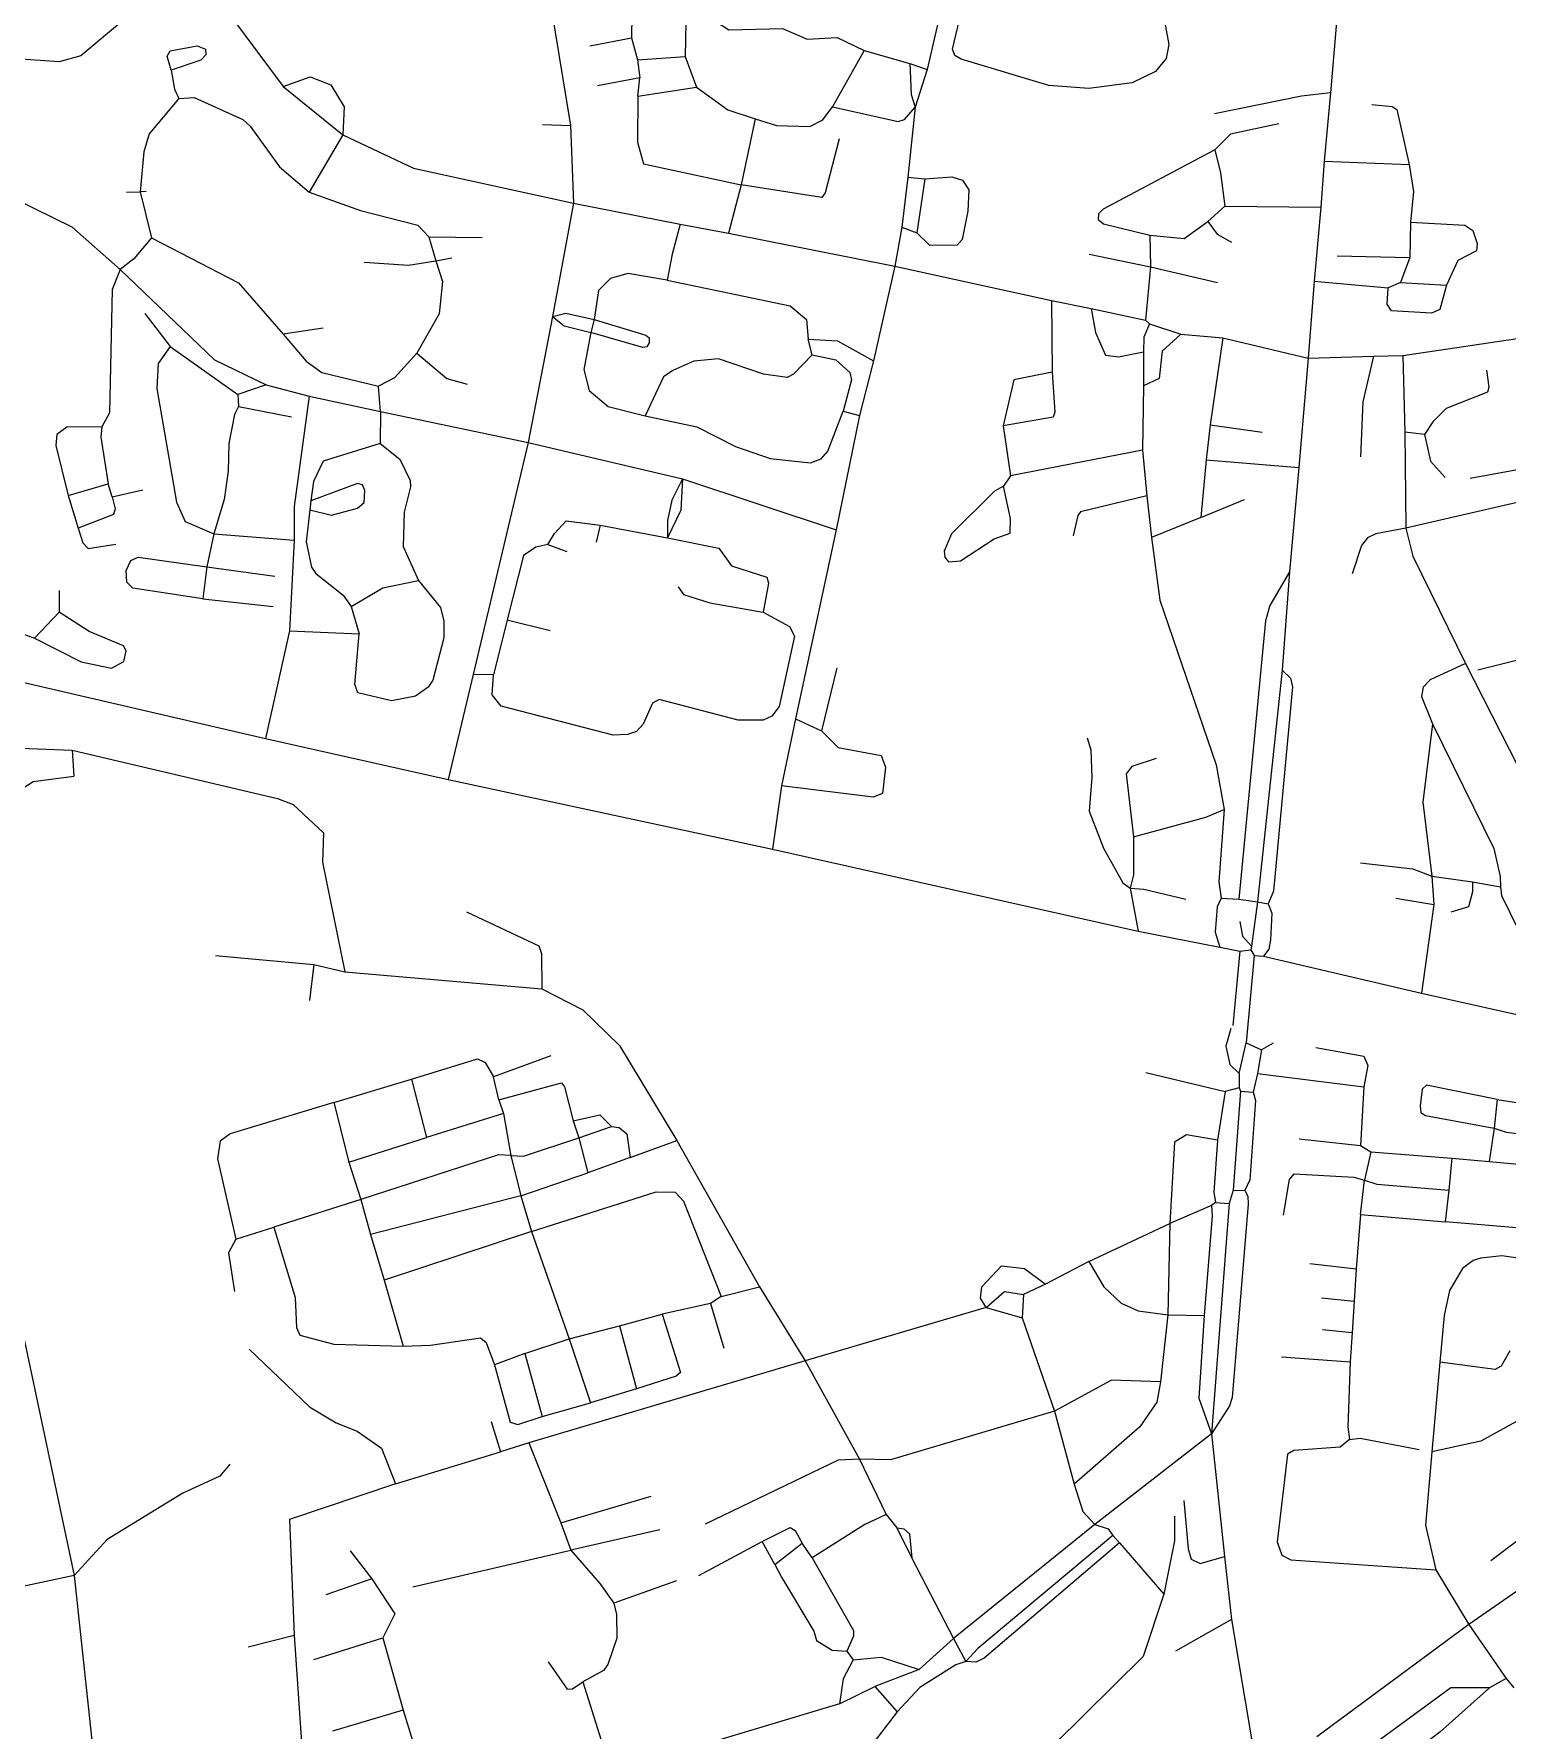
# Model space of a CAD drawing. Header units: inches. Extents: x 13512745 to 13520225, y 3664320 to 3668820.
# Drawn here: x 13514835 to 13516420, y 3665926 to 3667751 of the extents above; entities that cross this region are included whole.
import ezdxf

# ---------------------------------------------------------------- set-up
doc = ezdxf.new("R2010")
doc.units = ezdxf.units.IN
doc.header["$MEASUREMENT"] = 0

msp = doc.modelspace()

# ---------------------------------------------------------------- linework, layer by layer
for points in [[(13515006, 3667825.2), (13515103.7, 3667693.8)], [(13514978.6, 3667804.6), (13514886.1, 3667726.8), (13514862.5, 3667720.6), (13514811.4, 3667724.1)], [(13516023.9, 3667807.9), (13516040.6, 3667799.1), (13516046.8, 3667791.5), (13516056.5, 3667739.1), (13516053.4, 3667724.2), (13516042.2, 3667710.2), (13516017, 3667697.9), (13515970.5, 3667691.7), (13515927.3, 3667695), (13515833.1, 3667723.4), (13515826.1, 3667727.4), (13515823.8, 3667734.2), (13515831.2, 3667765.7)], [(13516239.4, 3667793.3), (13516230.2, 3667687.2)], [(13515391.8, 3667778.6), (13515412.8, 3667652.1)], [(13515478.9, 3667770.9), (13515478.2, 3667746.4)], [(13515543.4, 3667780.6), (13515536.9, 3667762.9), (13515536.2, 3667726.2)], [(13515543.4, 3667780.6), (13515583.1, 3667754.9), (13515640.7, 3667756.5), (13515667.2, 3667744.9), (13515699.6, 3667746.7), (13515728.6, 3667732.6)], [(13515809.3, 3667768.3), (13515796.6, 3667712.2)], [(13515433.7, 3667737.6), (13515478.2, 3667746.4)], [(13515478.2, 3667746.4), (13515484.9, 3667722.7)], [(13514983.1, 3667711.5), (13514978.9, 3667726.5), (13514981.9, 3667732.4), (13515011.1, 3667737.7), (13515019.9, 3667734.1), (13515020.3, 3667728), (13515015.2, 3667722.2), (13514983.1, 3667711.5)], [(13515728.6, 3667732.6), (13515694.6, 3667671.9)], [(13515728.6, 3667732.6), (13515777.8, 3667718.6)], [(13514983.1, 3667711.5), (13514986.6, 3667691.1), (13514991.3, 3667681.1)], [(13515484.9, 3667722.7), (13515536.2, 3667726.2)], [(13515484.9, 3667722.7), (13515487.2, 3667703.3)], [(13515536.2, 3667726.2), (13515548.3, 3667693.4)], [(13515777.8, 3667718.6), (13515796.6, 3667712.2)], [(13515777.8, 3667718.6), (13515779.4, 3667685.4), (13515783.6, 3667671.6)], [(13515796.6, 3667712.2), (13515783.6, 3667671.6)], [(13515103.7, 3667693.8), (13515132.6, 3667704.5), (13515154.8, 3667695.6), (13515169.3, 3667672), (13515167.9, 3667642)], [(13515103.7, 3667693.8), (13515167.9, 3667642)], [(13515487.2, 3667703.3), (13515441.7, 3667694.6)], [(13515485.1, 3667683.5), (13515487.2, 3667703.3)], [(13515485.1, 3667683.5), (13515548.3, 3667693.4)], [(13515548.3, 3667693.4), (13515582.1, 3667669), (13515611.3, 3667659.2)], [(13514991.3, 3667681.1), (13514959.6, 3667643.1), (13514953.9, 3667623.5), (13514949.7, 3667580.6)], [(13514991.3, 3667681.1), (13515007.7, 3667682.2), (13515060.3, 3667658.4), (13515068.2, 3667651.2), (13515099.5, 3667607.4), (13515131.6, 3667580.4)], [(13515485.1, 3667683.5), (13515484.8, 3667634.1), (13515491.1, 3667610.7), (13515596.4, 3667588.1)], [(13516230.2, 3667687.2), (13516199.2, 3667683.5), (13516105.7, 3667664.6)], [(13516230.2, 3667687.2), (13516223.7, 3667613.7)], [(13516274.7, 3667674.6), (13516296.7, 3667672.4), (13516301.8, 3667669.3), (13516315.1, 3667609.9)], [(13515611.3, 3667659.2), (13515596.4, 3667588.1)], [(13515611.3, 3667659.2), (13515634.3, 3667651.9), (13515670.1, 3667650.9), (13515684.3, 3667658), (13515694.6, 3667671.9)], [(13515694.6, 3667671.9), (13515765.2, 3667656.2), (13515772, 3667658.4), (13515783.6, 3667671.6)], [(13515783.6, 3667671.6), (13515775.5, 3667596.3)], [(13515167.9, 3667642), (13515131.6, 3667580.4)], [(13515167.9, 3667642), (13515243.8, 3667606), (13515415.8, 3667568.3)], [(13515382.7, 3667653.1), (13515412.8, 3667652.1)], [(13515412.8, 3667652.1), (13515415.8, 3667568.3)], [(13515701.7, 3667637.6), (13515686.6, 3667579.5), (13515683.2, 3667574.4), (13515596.4, 3667588.1)], [(13516174.7, 3667653.6), (13516122.8, 3667642.5), (13516105.8, 3667625.8)], [(13516105.8, 3667625.8), (13515985.7, 3667562), (13515980.6, 3667557.1), (13515980.4, 3667550.8), (13515986.1, 3667546.1), (13516035.9, 3667533.9)], [(13516105.8, 3667625.8), (13516112.1, 3667601.1), (13516116.8, 3667565.3)], [(13516223.7, 3667613.7), (13516220.1, 3667564.1)], [(13516223.7, 3667613.7), (13516315.1, 3667609.9)], [(13516315.1, 3667609.9), (13516319.7, 3667580.9), (13516316.4, 3667547.9)], [(13514794.8, 3667582.7), (13514876.4, 3667543.1), (13514928.1, 3667497.2)], [(13514956.2, 3667581.1), (13514949.7, 3667580.6)], [(13515596.4, 3667588.1), (13515582.6, 3667536)], [(13515775.5, 3667596.3), (13515769.2, 3667542.6)], [(13515775.5, 3667596.3), (13515794.1, 3667594.5)], [(13515794.1, 3667594.5), (13515823.1, 3667596.7), (13515834.5, 3667593.2), (13515841.4, 3667582.9), (13515840.3, 3667559.8), (13515834.2, 3667529.2), (13515828.6, 3667523.2), (13515799.3, 3667522.8), (13515785.2, 3667536.6)], [(13515794.1, 3667594.5), (13515785.2, 3667536.6)], [(13514935.2, 3667580.1), (13514949.7, 3667580.6)], [(13514949.7, 3667580.6), (13514961.8, 3667531.1)], [(13515131.6, 3667580.4), (13515186.7, 3667560.7), (13515248.5, 3667544.8), (13515260.4, 3667532.3)], [(13515415.8, 3667568.3), (13515393.4, 3667446.6)], [(13515415.8, 3667568.3), (13515530.7, 3667546)], [(13516116.8, 3667565.3), (13516098.3, 3667548.8)], [(13516116.8, 3667565.3), (13516220.1, 3667564.1)], [(13516220.1, 3667564.1), (13516212.8, 3667484.4)], [(13515530.7, 3667546), (13515522, 3667513.5), (13515516.9, 3667485.5)], [(13515530.7, 3667546), (13515582.6, 3667536)], [(13516035.9, 3667533.9), (13516073, 3667530.3), (13516098.3, 3667548.8)], [(13516098.3, 3667548.8), (13516108.4, 3667535), (13516123.7, 3667526.6)], [(13516316.4, 3667547.9), (13516315.7, 3667510)], [(13516316.4, 3667547.9), (13516374.8, 3667544.6), (13516383.6, 3667539.1), (13516388.1, 3667525.2), (13516387.5, 3667517.1), (13516367.2, 3667506.6), (13516355.1, 3667480.1)], [(13514961.8, 3667531.1), (13514942.9, 3667508.5), (13514928.1, 3667497.2)], [(13514961.8, 3667531.1), (13515055.6, 3667482.8), (13515103.5, 3667427.6)], [(13515260.4, 3667532.3), (13515317.7, 3667531.6)], [(13515260.4, 3667532.3), (13515267.9, 3667506.5)], [(13515582.6, 3667536), (13515761.7, 3667500.8)], [(13515769.2, 3667542.6), (13515761.7, 3667500.8)], [(13515769.2, 3667542.6), (13515785.2, 3667536.6)], [(13516035.9, 3667533.9), (13516036.6, 3667500)], [(13515267.9, 3667506.5), (13515285.2, 3667509.6)], [(13515970.7, 3667513.6), (13516036.6, 3667500)], [(13516237.7, 3667511.6), (13516315.7, 3667510)], [(13516315.7, 3667510), (13516305.5, 3667483.1)], [(13514928.1, 3667497.2), (13514919.8, 3667475.5), (13514916.7, 3667342.9), (13514908.5, 3667327.6)], [(13514928.1, 3667497.2), (13515029.7, 3667399.8), (13515085.5, 3667373)], [(13515190.7, 3667505.1), (13515238.3, 3667501.6), (13515267.9, 3667506.5)], [(13515267.9, 3667506.5), (13515275.2, 3667484.1), (13515271.4, 3667449.3), (13515247.3, 3667407.1)], [(13515516.9, 3667485.5), (13515474.6, 3667492.6), (13515455.8, 3667487.4), (13515442.9, 3667474.5), (13515438.2, 3667443.1)], [(13515761.7, 3667500.8), (13515738.6, 3667398.8)], [(13515761.7, 3667500.8), (13515930.1, 3667463.7)], [(13516036.6, 3667500), (13516031.2, 3667442.6)], [(13516036.6, 3667500), (13516108.7, 3667483.1)], [(13515516.9, 3667485.5), (13515649, 3667457.8), (13515666.5, 3667443.3), (13515668.4, 3667422.1)], [(13516212.8, 3667484.4), (13516206.3, 3667401.7)], [(13516212.8, 3667484.4), (13516292.5, 3667477.2)], [(13516355.1, 3667480.1), (13516348.1, 3667454.1), (13516339, 3667450.1), (13516295.9, 3667452.6), (13516291.3, 3667459.6), (13516292.5, 3667477.2)], [(13516305.5, 3667483.1), (13516292.5, 3667477.2)], [(13516305.5, 3667483.1), (13516355.1, 3667480.1)], [(13515930.1, 3667463.7), (13515972.9, 3667455)], [(13515930.1, 3667463.7), (13515931, 3667386.7)], [(13515972.9, 3667455), (13516031.2, 3667442.6)], [(13515972.9, 3667455), (13515977.7, 3667429.1), (13515988.2, 3667404.8), (13516002.3, 3667403.1), (13516029.3, 3667408.6)], [(13514954.7, 3667449.6), (13514982.1, 3667414.3)], [(13515393.4, 3667446.6), (13515367.1, 3667311)], [(13515393.4, 3667446.6), (13515407.7, 3667450), (13515438.2, 3667443.1)], [(13515393.4, 3667446.6), (13515405.8, 3667436.5), (13515434.7, 3667429.1)], [(13515438.2, 3667443.1), (13515434.7, 3667429.1)], [(13515438.2, 3667443.1), (13515493.7, 3667426.4), (13515497.3, 3667423.4), (13515497.5, 3667418.1), (13515494.8, 3667413.8), (13515490.6, 3667413.2), (13515434.7, 3667429.1)], [(13516035.7, 3667438.6), (13516029.4, 3667424.3), (13516029.3, 3667408.6)], [(13516031.2, 3667442.6), (13516035.7, 3667438.6)], [(13516035.7, 3667438.6), (13516069.2, 3667427.6)], [(13515146.7, 3667434.1), (13515103.5, 3667427.6)], [(13515103.5, 3667427.6), (13515128.4, 3667398.3), (13515145.1, 3667386.1), (13515206.1, 3667371.5)], [(13515434.7, 3667429.1), (13515427, 3667389.3), (13515432.8, 3667366.9), (13515453.2, 3667349.7), (13515493.2, 3667339.7)], [(13515672.6, 3667405.2), (13515668.4, 3667422.1)], [(13515668.4, 3667422.1), (13515700, 3667420.3), (13515738.6, 3667398.8)], [(13516069.2, 3667427.6), (13516049.3, 3667409.1), (13516046, 3667379.9), (13516029.2, 3667371.9)], [(13516069.2, 3667427.6), (13516114.5, 3667423.6)], [(13516114.5, 3667423.6), (13516100.9, 3667329.8)], [(13516114.5, 3667423.6), (13516206.3, 3667401.7)], [(13516308.3, 3667404.7), (13516458.2, 3667426.6)], [(13514982.1, 3667414.3), (13514969.3, 3667395.9), (13514967.7, 3667369.1), (13514988.8, 3667246.9), (13514998.3, 3667226.1), (13515029.2, 3667212.7)], [(13514982.1, 3667414.3), (13515054.7, 3667362.6)], [(13515247.3, 3667407.1), (13515223.5, 3667380.5), (13515206.1, 3667371.5)], [(13515247.3, 3667407.1), (13515279.7, 3667379.8), (13515301.7, 3667373.6)], [(13515672.6, 3667405.2), (13515652.6, 3667384.3), (13515645.9, 3667380.9), (13515620.2, 3667384.3), (13515571.9, 3667401.1), (13515545.4, 3667398.6), (13515522.8, 3667388.4), (13515512.7, 3667381.4), (13515493.2, 3667339.7)], [(13515672.6, 3667405.2), (13515698.1, 3667399.9), (13515713.4, 3667386.1), (13515715, 3667378.2), (13515706.2, 3667344.6)], [(13515738.6, 3667398.8), (13515723.7, 3667340.1)], [(13516029.3, 3667408.6), (13516029.2, 3667371.9)], [(13516206.3, 3667401.7), (13516196.2, 3667284)], [(13516206.3, 3667401.7), (13516276.5, 3667403.9)], [(13516276.5, 3667403.9), (13516265, 3667354.6), (13516262.7, 3667295.6)], [(13516276.5, 3667403.9), (13516308.3, 3667404.7)], [(13516308.3, 3667404.7), (13516310.4, 3667322.1)], [(13515931, 3667386.7), (13515933.7, 3667343.5), (13515932.1, 3667338.2), (13515878.3, 3667329)], [(13515931, 3667386.7), (13515889.6, 3667378.3), (13515878.3, 3667329)], [(13516398.2, 3667388.6), (13516400.7, 3667370.4), (13516399.1, 3667365.1), (13516354.7, 3667347.5), (13516340.4, 3667333.2), (13516331.4, 3667319.6)], [(13515085.5, 3667373), (13515054.7, 3667362.6)], [(13515054.7, 3667362.6), (13515055.7, 3667349.6)], [(13515085.5, 3667373), (13515131.5, 3667360.6)], [(13515208.4, 3667344.4), (13515206.1, 3667371.5)], [(13516029.2, 3667371.9), (13516028.2, 3667302.5)], [(13515055.7, 3667349.6), (13515051.3, 3667341), (13515045.3, 3667309.9), (13515044.5, 3667280.2), (13515040.1, 3667249.7), (13515029.2, 3667212.7)], [(13515055.7, 3667349.6), (13515112.7, 3667338.6)], [(13515131.5, 3667360.6), (13515115.6, 3667241.9), (13515115.4, 3667205.8)], [(13515131.5, 3667360.6), (13515208.4, 3667344.4)], [(13515208.4, 3667344.4), (13515208.1, 3667309.9)], [(13515208.4, 3667344.4), (13515367.1, 3667311)], [(13515493.2, 3667339.7), (13515548.6, 3667327.9), (13515590.2, 3667306.7), (13515627.7, 3667293.7), (13515671.1, 3667289.2), (13515682.5, 3667293.3), (13515689.7, 3667301.6), (13515706.2, 3667344.6)], [(13515706.2, 3667344.6), (13515723.7, 3667340.1)], [(13514908.5, 3667327.6), (13514870.8, 3667327.5), (13514860, 3667319.5), (13514859.1, 3667307.6), (13514872.2, 3667253.8)], [(13514908.5, 3667327.6), (13514907.3, 3667316.6), (13514915.3, 3667266.6)], [(13515723.7, 3667340.1), (13515698.5, 3667217.1)], [(13515878.3, 3667329), (13515886.2, 3667275.1)], [(13516100.9, 3667329.8), (13516096.5, 3667292.1)], [(13516100.9, 3667329.8), (13516156.7, 3667322.1)], [(13515208.1, 3667309.9), (13515146.5, 3667290.7), (13515136.2, 3667269.1), (13515133.4, 3667248.2)], [(13515208.1, 3667309.9), (13515229.2, 3667293.1), (13515240.1, 3667270.1), (13515240.7, 3667263.1), (13515233.9, 3667236), (13515232.7, 3667199.1), (13515249.2, 3667162.3)], [(13515367.1, 3667311), (13515308, 3667061.2)], [(13515367.1, 3667311), (13515533.3, 3667271.7)], [(13516310.4, 3667322.1), (13516311.5, 3667218.8)], [(13516331.4, 3667319.6), (13516310.4, 3667322.1)], [(13516331.4, 3667319.6), (13516338.1, 3667290.8), (13516353.7, 3667273.1)], [(13516028.2, 3667302.5), (13515886.2, 3667275.1)], [(13516028.2, 3667302.5), (13516032.6, 3667253.5)], [(13516096.5, 3667292.1), (13516090.9, 3667230.2)], [(13516096.5, 3667292.1), (13516196.2, 3667284)], [(13516380.7, 3667272.6), (13516512, 3667296.5), (13516515.9, 3667294.7), (13516517.7, 3667289.5), (13516516.4, 3667261.6)], [(13515533.3, 3667271.7), (13515521.8, 3667249), (13515517, 3667227), (13515517.2, 3667208.2)], [(13515533.3, 3667271.7), (13515531.5, 3667238.2), (13515517.2, 3667208.2)], [(13515533.3, 3667271.7), (13515698.5, 3667217.1)], [(13515886.2, 3667275.1), (13515878.7, 3667264.1)], [(13516196.2, 3667284), (13516186.2, 3667171.7)], [(13514872.2, 3667253.8), (13514915.3, 3667266.6)], [(13514872.2, 3667253.8), (13514883, 3667218.7)], [(13514919.5, 3667252.5), (13514922.9, 3667239.4), (13514921, 3667233.6), (13514883, 3667218.7)], [(13514919.5, 3667252.5), (13514915.3, 3667266.6)], [(13514919.5, 3667252.5), (13514952.7, 3667260.1)], [(13515132.4, 3667238.6), (13515155.7, 3667232.9), (13515183.6, 3667240.2), (13515190.9, 3667246.3), (13515191.6, 3667259.3), (13515188.8, 3667265.3), (13515183.7, 3667266.8), (13515133.4, 3667248.2)], [(13515878.7, 3667264.1), (13515869, 3667258.6), (13515822.5, 3667212.5), (13515814.8, 3667194), (13515815.4, 3667187.7), (13515819.4, 3667182.7), (13515832.2, 3667183.6), (13515868.5, 3667207.3), (13515885.9, 3667213.2), (13515886.1, 3667229), (13515878.7, 3667264.1)], [(13516032.6, 3667253.5), (13515961.5, 3667236.4), (13515958.5, 3667232.3), (13515953.7, 3667210.6)], [(13516032.6, 3667253.5), (13516037.8, 3667208.8)], [(13515132.4, 3667238.6), (13515128.3, 3667204.1), (13515134.2, 3667176.7), (13515138.7, 3667169.8), (13515168, 3667146.6), (13515176.8, 3667134.5)], [(13515133.4, 3667248.2), (13515132.4, 3667238.6)], [(13516090.9, 3667230.2), (13516137.7, 3667249.6)], [(13516449.8, 3667250.5), (13516311.5, 3667218.8)], [(13514883, 3667218.7), (13514888.2, 3667203.1), (13514894, 3667196.8), (13514923.7, 3667201.6)], [(13515388.4, 3667201.3), (13515395.4, 3667213), (13515408, 3667226.8), (13515444.8, 3667221.8)], [(13515444.8, 3667221.8), (13515440.2, 3667203.6)], [(13515444.8, 3667221.8), (13515517.2, 3667208.2)], [(13515698.5, 3667217.1), (13515654.7, 3667013.7)], [(13516090.9, 3667230.2), (13516037.8, 3667208.8)], [(13516311.5, 3667218.8), (13516279.2, 3667212.6), (13516270.2, 3667208.3), (13516263.8, 3667200), (13516253.5, 3667169.7)], [(13516311.5, 3667218.8), (13516319, 3667188.5), (13516375.7, 3667073.3)], [(13515029.2, 3667212.7), (13515021.5, 3667177.2)], [(13515029.2, 3667212.7), (13515115.4, 3667205.8)], [(13515115.4, 3667205.8), (13515110.3, 3667108.3)], [(13515388.4, 3667201.3), (13515375.6, 3667198.2), (13515362.2, 3667189.4), (13515344.6, 3667120.3)], [(13515388.4, 3667201.3), (13515408.7, 3667193.6)], [(13515517.2, 3667208.2), (13515572.5, 3667197.2), (13515585.8, 3667178.2), (13515623.8, 3667166.1), (13515625.6, 3667159.7), (13515620, 3667128.5)], [(13516037.8, 3667208.8), (13516046.8, 3667141.4), (13516107.3, 3666964), (13516115.8, 3666916.1)], [(13514788.9, 3667188.8), (13514798.1, 3667175.4), (13514801, 3667166.5), (13514803.9, 3667112.2), (13514836, 3667100.4)], [(13515017.3, 3667142.7), (13514941.8, 3667154.2), (13514935.4, 3667160.8), (13514934.7, 3667173.2), (13514939.9, 3667184), (13514947.7, 3667187.4), (13515021.5, 3667177.2)], [(13515021.5, 3667177.2), (13515017.3, 3667142.7)], [(13515021.5, 3667177.2), (13515094.7, 3667167.1)], [(13515176.8, 3667134.5), (13515210.7, 3667154.5), (13515249.2, 3667162.3)], [(13515249.2, 3667162.3), (13515272.8, 3667133.5), (13515276.6, 3667118.8), (13515276.4, 3667100.7), (13515264.5, 3667055.2), (13515259.6, 3667047.7), (13515246, 3667038), (13515220.3, 3667032.8), (13515183.9, 3667041.5), (13515180.6, 3667050.4), (13515185.4, 3667104.9)], [(13516186.2, 3667171.7), (13516165.1, 3667135.7), (13516160.3, 3667119.2), (13516131.7, 3666819.6)], [(13516186.2, 3667171.7), (13516178.2, 3667066.1)], [(13514862.7, 3667151.6), (13514862.5, 3667128.3)], [(13515528.7, 3667155.6), (13515534.4, 3667147.4), (13515562.5, 3667138.3), (13515620, 3667128.5)], [(13514836, 3667100.4), (13514886.3, 3667074.8), (13514918.9, 3667068.3), (13514932.2, 3667075.4), (13514934.6, 3667086.6), (13514931.9, 3667092), (13514894.8, 3667107.4), (13514862.5, 3667128.3)], [(13514836, 3667100.4), (13514862.5, 3667128.3)], [(13515017.3, 3667142.7), (13515092.7, 3667134.6)], [(13515176.8, 3667134.5), (13515185.4, 3667104.9)], [(13515620, 3667128.5), (13515648.4, 3667112.8), (13515653.7, 3667102.6), (13515637.3, 3667026.8), (13515629.5, 3667016.4), (13515620, 3667012), (13515593.2, 3667012.2), (13515508, 3667034.4), (13515501, 3667030.6), (13515490.8, 3667007.8), (13515483.6, 3667000.1), (13515473.9, 3666996.7), (13515458.6, 3666996), (13515338.3, 3667027.4), (13515328.4, 3667039.6), (13515329.9, 3667061)], [(13515110.3, 3667108.3), (13515084.6, 3666992.5)], [(13515110.3, 3667108.3), (13515185.4, 3667104.9)], [(13515344.6, 3667120.3), (13515329.9, 3667061)], [(13515344.6, 3667120.3), (13515390.7, 3667108.6)], [(13516375.7, 3667073.3), (13516337.5, 3667055.5), (13516330.2, 3667047.7), (13516328.2, 3667037.5), (13516340.1, 3667008.4)], [(13516375.7, 3667073.3), (13516441.6, 3666943.5)], [(13516470.4, 3667083.3), (13516456.2, 3667083), (13516388.7, 3667066.1)], [(13514776.5, 3667063.9), (13515084.6, 3666992.5)], [(13515308, 3667061.2), (13515281.2, 3666948.5)], [(13515329.9, 3667061), (13515308, 3667061.2)], [(13515699.2, 3667068.6), (13515682.8, 3667000.8)], [(13516178.2, 3667066.1), (13516151.7, 3666816.6)], [(13516178.2, 3667066.1), (13516187.3, 3667057.3), (13516189.6, 3667048.2), (13516169, 3666828.2), (13516163.2, 3666814.6)], [(13515654.7, 3667013.7), (13515639.7, 3666941.6)], [(13515682.8, 3667000.8), (13515700.6, 3666982.9), (13515746.8, 3666974.2), (13515751.7, 3666961.7), (13515748.3, 3666933.1), (13515738.2, 3666929.5), (13515639.7, 3666941.6)], [(13515654.7, 3667013.7), (13515682.8, 3667000.8)], [(13516340.1, 3667008.4), (13516329.7, 3666923.8), (13516339.3, 3666844.3)], [(13516340.1, 3667008.4), (13516406.1, 3666874.1), (13516413, 3666844.1), (13516413.1, 3666832.8)], [(13514802.7, 3666982.6), (13514876.8, 3666979.8)], [(13514876.8, 3666979.8), (13515097.6, 3666927.9), (13515114.2, 3666921.4), (13515147.1, 3666890.9), (13515146, 3666859.3), (13515169.8, 3666741.4)], [(13514876.8, 3666979.8), (13514878.3, 3666952.1)], [(13515084.6, 3666992.5), (13515281.2, 3666948.5)], [(13515968.7, 3666993.1), (13515972.5, 3666980.1), (13515973.7, 3666950.4), (13515970.9, 3666914.2), (13515986.2, 3666874.6), (13516007, 3666837.3), (13516014.7, 3666831.3)], [(13516042.7, 3666971.1), (13516016.7, 3666962.2), (13516010.7, 3666954.3), (13516018.3, 3666886.7)], [(13514814.7, 3666933.1), (13514834.8, 3666946.3), (13514878.3, 3666952.1)], [(13515281.2, 3666948.5), (13515630.1, 3666873.3)], [(13515639.7, 3666941.6), (13515630.1, 3666873.3)], [(13516018.3, 3666886.7), (13516096.1, 3666907.8), (13516115.8, 3666916.1)], [(13516115.8, 3666916.1), (13516110.2, 3666838.1), (13516112.7, 3666820.6)], [(13515630.1, 3666873.3), (13516023.4, 3666785.1)], [(13516018.3, 3666886.7), (13516018.5, 3666845.8), (13516014.7, 3666831.3)], [(13516262.7, 3666858.6), (13516319, 3666852.4), (13516339.3, 3666844.3)], [(13516339.3, 3666844.3), (13516383.2, 3666838.4)], [(13516339.3, 3666844.3), (13516341.7, 3666813.7)], [(13516383.2, 3666838.4), (13516383.2, 3666827.6), (13516379, 3666811.4), (13516359.7, 3666805.6)], [(13516383.2, 3666838.4), (13516413.1, 3666832.8)], [(13516413.1, 3666832.8), (13516414.4, 3666823.7), (13516441.5, 3666768.1)], [(13516014.7, 3666831.3), (13516029.5, 3666830.5), (13516074.7, 3666819.6)], [(13516014.7, 3666831.3), (13516023.4, 3666785.1)], [(13516112.7, 3666820.6), (13516108.5, 3666811.4), (13516106.2, 3666784), (13516111.2, 3666768.1)], [(13516112.7, 3666820.6), (13516131.7, 3666819.6)], [(13516131.7, 3666819.6), (13516151.7, 3666816.6)], [(13516151.7, 3666816.6), (13516145.2, 3666769.1)], [(13516151.7, 3666816.6), (13516163.2, 3666814.6)], [(13516163.2, 3666814.6), (13516167.1, 3666804.6), (13516165.9, 3666775.7), (13516164.1, 3666765.7), (13516158.2, 3666758.1)], [(13516300.7, 3666820.6), (13516341.7, 3666813.7)], [(13515300.7, 3666806.1), (13515378.8, 3666769.3), (13515381.7, 3666761.3), (13515382, 3666723)], [(13516341.7, 3666813.7), (13516328.2, 3666718.5)], [(13516023.4, 3666785.1), (13516111.2, 3666768.1)], [(13516132.7, 3666795.6), (13516135.8, 3666779.9), (13516145.2, 3666769.1)], [(13516111.2, 3666768.1), (13516132.7, 3666763.6)], [(13516132.7, 3666763.6), (13516125.2, 3666683.6)], [(13516132.7, 3666763.6), (13516144.7, 3666765.1)], [(13516145.2, 3666769.1), (13516144.7, 3666765.1)], [(13516144.7, 3666765.1), (13516148.2, 3666759.1)], [(13515030.7, 3666759.1), (13515136.6, 3666749.4)], [(13515136.6, 3666749.4), (13515131.9, 3666710.5)], [(13515136.6, 3666749.4), (13515169.8, 3666741.4)], [(13515169.8, 3666741.4), (13515382, 3666723)], [(13516148.2, 3666759.1), (13516139.7, 3666665.1)], [(13516148.2, 3666759.1), (13516158.2, 3666758.1)], [(13516158.2, 3666758.1), (13516328.2, 3666718.5)], [(13515382, 3666723), (13515426.1, 3666700.5), (13515465.3, 3666662.3), (13515527, 3666559.8)], [(13516328.2, 3666718.5), (13516552.8, 3666668.1)], [(13516123.2, 3666680.6), (13516117.6, 3666661.3), (13516122, 3666641.7), (13516132.2, 3666632.1)], [(13515391.7, 3666651.1), (13515329.8, 3666628.3)], [(13516132.2, 3666632.1), (13516139.7, 3666665.1)], [(13516139.7, 3666665.1), (13516156.2, 3666657.6)], [(13516156.2, 3666657.6), (13516151.8, 3666632)], [(13516168.7, 3666664.6), (13516156.2, 3666657.6)], [(13516214.7, 3666660.1), (13516266.3, 3666650.6), (13516270.6, 3666640.8), (13516266.3, 3666617.8)], [(13515241.7, 3666626.1), (13515312.6, 3666647.9), (13515320.8, 3666643.7), (13515329.8, 3666628.3)], [(13516031.7, 3666633.1), (13516117.2, 3666612.6)], [(13516132.2, 3666632.1), (13516132.2, 3666616.6)], [(13516151.8, 3666632), (13516147.2, 3666612.1)], [(13516151.8, 3666632), (13516266.3, 3666617.8)], [(13515158, 3666601), (13515241.7, 3666626.1)], [(13515241.7, 3666626.1), (13515257.8, 3666563)], [(13515335.7, 3666603.7), (13515329.8, 3666628.3)], [(13515335.7, 3666603.7), (13515403, 3666622.1), (13515406.4, 3666617.6), (13515415.5, 3666581.2)], [(13516132.2, 3666616.6), (13516117.2, 3666612.6)], [(13516132.2, 3666616.6), (13516133.7, 3666613.1)], [(13516266.3, 3666617.8), (13516262.7, 3666554.6)], [(13516409.8, 3666604.2), (13516333.8, 3666619.4), (13516329.1, 3666615), (13516326.7, 3666597.2), (13516327.6, 3666590), (13516332.7, 3666586.9), (13516406.4, 3666573.1)], [(13515158, 3666601), (13515046.7, 3666567), (13515036, 3666559.2), (13515033, 3666540.3), (13515052.6, 3666453.9)], [(13515158, 3666601), (13515174.2, 3666536.7)], [(13515335.7, 3666603.7), (13515340.6, 3666589.1)], [(13516117.2, 3666612.6), (13516108.8, 3666560.3)], [(13516133.7, 3666613.1), (13516125.7, 3666506.6)], [(13516133.7, 3666613.1), (13516147.2, 3666612.1)], [(13516147.2, 3666612.1), (13516149.6, 3666603.1), (13516143.6, 3666517.5), (13516138.2, 3666506.1)], [(13516409.8, 3666604.2), (13516406.4, 3666573.1)], [(13516409.8, 3666604.2), (13516483.2, 3666592.6)], [(13515340.6, 3666589.1), (13515257.8, 3666563)], [(13515340.6, 3666589.1), (13515348.7, 3666543.9)], [(13515415.5, 3666581.2), (13515444.4, 3666587.7), (13515456.9, 3666574.9)], [(13515415.5, 3666581.2), (13515421.7, 3666562.8)], [(13515174.2, 3666536.7), (13515257.8, 3666563)], [(13515348.7, 3666543.9), (13515362.1, 3666543.1), (13515421.7, 3666562.8)], [(13515421.7, 3666562.8), (13515456.9, 3666574.9)], [(13515421.7, 3666562.8), (13515431.4, 3666525)], [(13515456.9, 3666574.9), (13515465.1, 3666573.8), (13515473.4, 3666567), (13515477.1, 3666541.7)], [(13515477.1, 3666541.7), (13515527, 3666559.8)], [(13515527, 3666559.8), (13515616, 3666402.4)], [(13516108.8, 3666560.3), (13516075.3, 3666566), (13516062.5, 3666558.1), (13516057.6, 3666470.7)], [(13516108.8, 3666560.3), (13516105, 3666504.5), (13516106.7, 3666493.1)], [(13516196.7, 3666561.6), (13516262.7, 3666554.6)], [(13516406.4, 3666573.1), (13516401.1, 3666537.3)], [(13516406.4, 3666573.1), (13516419.3, 3666568.9), (13516482, 3666561.5)], [(13515348.7, 3666543.9), (13515335.2, 3666544.5), (13515187, 3666496.5)], [(13515348.7, 3666543.9), (13515359.2, 3666500.3)], [(13515477.1, 3666541.7), (13515431.4, 3666525)], [(13516262.7, 3666554.6), (13516273.7, 3666547.6)], [(13516273.7, 3666547.6), (13516266.8, 3666517.2)], [(13516273.7, 3666547.6), (13516360.8, 3666541)], [(13516360.8, 3666541), (13516357.7, 3666506.6)], [(13516360.8, 3666541), (13516401.1, 3666537.3)], [(13515174.2, 3666536.7), (13515187, 3666496.5)], [(13515359.2, 3666500.3), (13515431.4, 3666525)], [(13516179.7, 3666479.6), (13516186.1, 3666518.1), (13516191.2, 3666524.1), (13516255.5, 3666520.6), (13516266.8, 3666517.2)], [(13516401.1, 3666537.3), (13516444.3, 3666533.5)], [(13515370.9, 3666462), (13515504.8, 3666504.8), (13515525.2, 3666504.4), (13515534.3, 3666494.7), (13515574.7, 3666392.1)], [(13516138.2, 3666506.1), (13516141.3, 3666500), (13516141.7, 3666491.4), (13516124.7, 3666283.6), (13516121.7, 3666274.5), (13516102.5, 3666244.5)], [(13516125.7, 3666506.6), (13516121.2, 3666492.1)], [(13516125.7, 3666506.6), (13516138.2, 3666506.1)], [(13516262.5, 3666480.5), (13516266.8, 3666517.2)], [(13516266.8, 3666517.2), (13516280.3, 3666512.9), (13516357.7, 3666506.6)], [(13516357.7, 3666506.6), (13516353.9, 3666472.6)], [(13514791.9, 3666500.1), (13514878.6, 3666092.1)], [(13515187, 3666496.5), (13515093.6, 3666466.7)], [(13515187, 3666496.5), (13515197.7, 3666458.7)], [(13515359.2, 3666500.3), (13515197.7, 3666458.7)], [(13515359.2, 3666500.3), (13515370.9, 3666462)], [(13516102.2, 3666490.1), (13516057.6, 3666470.7)], [(13516102.2, 3666490.1), (13516103.2, 3666479), (13516094.6, 3666371.5)], [(13516106.7, 3666493.1), (13516102.2, 3666490.1)], [(13516121.2, 3666492.1), (13516102.5, 3666244.5)], [(13516106.7, 3666493.1), (13516121.2, 3666492.1)], [(13515970.3, 3666429.8), (13516057.6, 3666470.7)], [(13516057.6, 3666470.7), (13516055.4, 3666372.4)], [(13516262.5, 3666480.5), (13516257.9, 3666422)], [(13516262.5, 3666480.5), (13516353.9, 3666472.6)], [(13516531, 3666484.6), (13516532, 3666464.3), (13516529.8, 3666460), (13516525.1, 3666458.2), (13516353.9, 3666472.6)], [(13515052.6, 3666453.9), (13515044.8, 3666439.1), (13515051.2, 3666397.6)], [(13515052.6, 3666453.9), (13515093.6, 3666466.7)], [(13515093.6, 3666466.7), (13515116.7, 3666390.9), (13515117.8, 3666358.7), (13515121.5, 3666350.5), (13515158.2, 3666340.8), (13515232.6, 3666338.5)], [(13515197.7, 3666458.7), (13515212.2, 3666409.5)], [(13515370.9, 3666462), (13515212.2, 3666409.5)], [(13515370.9, 3666462), (13515411.3, 3666346.5)], [(13516439.9, 3666432.4), (13516414.8, 3666435.9), (13516392.1, 3666433.5), (13516383.7, 3666430.9), (13516372.5, 3666422.4), (13516358.4, 3666398.5), (13516352.7, 3666371.5), (13516347.9, 3666321.3)], [(13515860, 3666380.3), (13515853.9, 3666390.3), (13515855.2, 3666402.6), (13515876.3, 3666425), (13515901.1, 3666422.4), (13515923.8, 3666405.5)], [(13515970.3, 3666429.8), (13515923.8, 3666405.5)], [(13515970.3, 3666429.8), (13515986.6, 3666402.4), (13516005.3, 3666384.9), (13516023.6, 3666376.5), (13516055.4, 3666372.4)], [(13516208.2, 3666427.6), (13516257.9, 3666422)], [(13516257.9, 3666422), (13516255.9, 3666387.2)], [(13515212.2, 3666409.5), (13515232.6, 3666338.5)], [(13515574.7, 3666392.1), (13515616, 3666402.4)], [(13515616, 3666402.4), (13515665.3, 3666322.8)], [(13515860, 3666380.3), (13515879.5, 3666397.5), (13515900.2, 3666394.1)], [(13515923.8, 3666405.5), (13515900.2, 3666394.1)], [(13515563.2, 3666384.6), (13515511.5, 3666373.1)], [(13515574.7, 3666392.1), (13515563.2, 3666384.6)], [(13515563.2, 3666384.6), (13515577.7, 3666336.6)], [(13515860, 3666380.3), (13515665.3, 3666322.8)], [(13515860, 3666380.3), (13515898.7, 3666369.1)], [(13515900.2, 3666394.1), (13515898.7, 3666369.1)], [(13516220.7, 3666390.6), (13516255.9, 3666387.2)], [(13516255.9, 3666387.2), (13516253.8, 3666353.5)], [(13515411.3, 3666346.5), (13515465.5, 3666360.6)], [(13515465.5, 3666360.6), (13515511.5, 3666373.1)], [(13515465.5, 3666360.6), (13515483.7, 3666292.7)], [(13515511.5, 3666373.1), (13515531.1, 3666310.2), (13515526.3, 3666306.3), (13515483.7, 3666292.7)], [(13515898.7, 3666369.1), (13515933.3, 3666268.8)], [(13516055.4, 3666372.4), (13516047.4, 3666300.3)], [(13516055.4, 3666372.4), (13516094.6, 3666371.5)], [(13516094.6, 3666371.5), (13516088.6, 3666282.7), (13516102.5, 3666244.5)], [(13515232.6, 3666338.5), (13515262.3, 3666339.9), (13515316, 3666347.5), (13515321.9, 3666342.6), (13515331.1, 3666318.4)], [(13515363.7, 3666330.7), (13515411.3, 3666346.5)], [(13515411.3, 3666346.5), (13515434.3, 3666277.6)], [(13516221.7, 3666356.6), (13516253.8, 3666353.5)], [(13516253.8, 3666353.5), (13516251.7, 3666321.9)], [(13515067.2, 3666335.6), (13515131.8, 3666273.5), (13515160.6, 3666256), (13515183.3, 3666247.2), (13515209.5, 3666228.9), (13515224.3, 3666190.6)], [(13515363.7, 3666330.7), (13515331.1, 3666318.4)], [(13515363.7, 3666330.7), (13515382.3, 3666263)], [(13515665.3, 3666322.8), (13515367.8, 3666234.6)], [(13515665.3, 3666322.8), (13515723.5, 3666217.1)], [(13516177.7, 3666327.1), (13516251.7, 3666321.9)], [(13516251.7, 3666321.9), (13516249, 3666251.8), (13516250.7, 3666238.4)], [(13516423.4, 3666333.6), (13516413.9, 3666317.1), (13516407.6, 3666313.5), (13516347.9, 3666321.3)], [(13515331.1, 3666318.4), (13515348, 3666256.9), (13515356.1, 3666254.3), (13515382.3, 3666263)], [(13516347.9, 3666321.3), (13516339.4, 3666224.8)], [(13515483.7, 3666292.7), (13515434.3, 3666277.6)], [(13516047.4, 3666300.3), (13515994.9, 3666302.1), (13515933.3, 3666268.8)], [(13516047.4, 3666300.3), (13516043.6, 3666278.3), (13516025.3, 3666251.9), (13515954.6, 3666190.1)], [(13515382.3, 3666263), (13515434.3, 3666277.6)], [(13515933.3, 3666268.8), (13515757.1, 3666216.2), (13515723.5, 3666217.1)], [(13515933.3, 3666268.8), (13515954.6, 3666190.1)], [(13516453.9, 3666270.5), (13516392.2, 3666236.6), (13516339.4, 3666224.8)], [(13515327.4, 3666257.6), (13515337.3, 3666225)], [(13515367.8, 3666234.6), (13515337.3, 3666225)], [(13515367.8, 3666234.6), (13515402.4, 3666148.6)], [(13516102.5, 3666244.5), (13515976.7, 3666146.8)], [(13516102.5, 3666244.5), (13516116.2, 3666112.2)], [(13516250.7, 3666238.4), (13516240.9, 3666230.1), (13516191, 3666226.3), (13516184, 3666222.4), (13516173.1, 3666128.1), (13516178.1, 3666113.7), (13516187.7, 3666108.6), (13516343.6, 3666098)], [(13516250.7, 3666238.4), (13516262.4, 3666239.7), (13516325.7, 3666227.6)], [(13515224.3, 3666190.6), (13515337.3, 3666225)], [(13515723.5, 3666217.1), (13515700.7, 3666216), (13515557.7, 3666147.1)], [(13515723.5, 3666217.1), (13515752.2, 3666157.6)], [(13516339.4, 3666224.8), (13516332.7, 3666146.2), (13516343.6, 3666098)], [(13515046.2, 3666211.6), (13515035.6, 3666198.9), (13514995.7, 3666180.5), (13514914.3, 3666130.8), (13514878.6, 3666092.1)], [(13515224.3, 3666190.6), (13515110.5, 3666152.2), (13515115.4, 3666027.9)], [(13515402.4, 3666148.6), (13515499.7, 3666177.1)], [(13515954.6, 3666190.1), (13515963.8, 3666160.8), (13515976.7, 3666146.8)], [(13516499.2, 3666180.6), (13516402.7, 3666107.6)], [(13515752.2, 3666157.6), (13515729.3, 3666146.9), (13515672.8, 3666110.9)], [(13515752.2, 3666157.6), (13515763.7, 3666143.1)], [(13516072.7, 3666172.6), (13516077.1, 3666120.6), (13516080.6, 3666109.6), (13516090.1, 3666105), (13516116.2, 3666112.2)], [(13515402.4, 3666148.6), (13515413.1, 3666119)], [(13515508.7, 3666141.1), (13515413.1, 3666119)], [(13515618.8, 3666128.4), (13515649.1, 3666143.5), (13515654.5, 3666140.2), (13515662.1, 3666126.8)], [(13515763.7, 3666143.1), (13515771.5, 3666142.3), (13515777.3, 3666136.6), (13515779.9, 3666110.4)], [(13515763.7, 3666143.1), (13515779.9, 3666110.4)], [(13515976.7, 3666146.8), (13515824.9, 3666024.1)], [(13515976.7, 3666146.8), (13515991.3, 3666142), (13515996.2, 3666135.1)], [(13516062.7, 3666155.6), (13516062.6, 3666129.3), (13516051.1, 3666071.8)], [(13516524.9, 3666139.9), (13516379.2, 3666039.2)], [(13515550.7, 3666092.1), (13515618.8, 3666128.4)], [(13515632.7, 3666103.8), (13515618.8, 3666128.4)], [(13515632.7, 3666103.8), (13515662.1, 3666126.8)], [(13515672.8, 3666110.9), (13515662.1, 3666126.8)], [(13515996.2, 3666135.1), (13515851, 3666013.3), (13515838.1, 3665999.4)], [(13516003.2, 3666127.1), (13515857.9, 3666002.9), (13515848.8, 3665998.5), (13515838.1, 3665999.4)], [(13515996.2, 3666135.1), (13516003.2, 3666127.1)], [(13516003.2, 3666127.1), (13516051.1, 3666071.8)], [(13515175.7, 3666118.6), (13515198.9, 3666088.5)], [(13515243.2, 3666079.6), (13515413.1, 3666119)], [(13515413.1, 3666119), (13515444.4, 3666083.3), (13515459.3, 3666062)], [(13515632.7, 3666103.8), (13515639.6, 3666090)], [(13515672.8, 3666110.9), (13515717.1, 3666032.7), (13515717.2, 3666026.5), (13515710.2, 3666010.6)], [(13515779.9, 3666110.4), (13515824.9, 3666024.1)], [(13516116.2, 3666112.2), (13516124, 3666044.5)], [(13514878.6, 3666092.1), (13514642.3, 3666041.3)], [(13514878.6, 3666092.1), (13514916.9, 3665737.2)], [(13515198.9, 3666088.5), (13515149.7, 3666071.1)], [(13515198.9, 3666088.5), (13515223.7, 3666050.6), (13515210.7, 3666024.7)], [(13515526.7, 3666086.1), (13515459.3, 3666062)], [(13515639.6, 3666090), (13515674.4, 3666032), (13515677.5, 3666022)], [(13516343.6, 3666098), (13516379.2, 3666039.2)], [(13516051.1, 3666071.8), (13516028.7, 3666004.8), (13515870.3, 3665847.9), (13515697.1, 3665700.4), (13515686.4, 3665700.5), (13515666.2, 3665720.7)], [(13515459.3, 3666062), (13515462.1, 3666049.8), (13515462.5, 3666024.6), (13515452.9, 3665996.1), (13515448.1, 3665989.7), (13515425.9, 3665977.6)], [(13516124, 3666044.5), (13516063.7, 3666010.6)], [(13516124, 3666044.5), (13516152.5, 3665873.1)], [(13516379.2, 3666039.2), (13516215.5, 3665918.2)], [(13516379.2, 3666039.2), (13516419.4, 3665981.1)], [(13515066.1, 3666015.1), (13515115.4, 3666027.9)], [(13515115.4, 3666027.9), (13515131.9, 3665786.2)], [(13515136.7, 3666001.6), (13515210.7, 3666024.7)], [(13515210.7, 3666024.7), (13515232.7, 3665947.2)], [(13515677.5, 3666022), (13515694.1, 3666011.5), (13515710.2, 3666010.6)], [(13515824.9, 3666024.1), (13515787.9, 3665990.8)], [(13515824.9, 3666024.1), (13515838.1, 3665999.4)], [(13515388.7, 3665999.1), (13515409, 3665969.8), (13515414.9, 3665969.9), (13515425.9, 3665977.6)], [(13515716.7, 3666001.1), (13515706.1, 3665980.9), (13515702.2, 3665953.8)], [(13515710.2, 3666010.6), (13515716.7, 3666001.1)], [(13515716.7, 3666001.1), (13515747, 3666004.2), (13515787.9, 3665990.8)], [(13515838.1, 3665999.4), (13515827.2, 3665995.9), (13515788.7, 3665971.6), (13515764, 3665945.1)], [(13515425.9, 3665977.6), (13515447.6, 3665909.1), (13515450.8, 3665878.5)], [(13515787.9, 3665990.8), (13515740.1, 3665972.6)], [(13516419.4, 3665981.1), (13516401.3, 3665971)], [(13516419.4, 3665981.1), (13516427.6, 3665970.9)], [(13515702.2, 3665953.8), (13515740.1, 3665972.6)], [(13515740.1, 3665972.6), (13515764, 3665945.1)], [(13516401.3, 3665971), (13516359.7, 3665970.9), (13516236.1, 3665880.2)], [(13516401.3, 3665971), (13516348, 3665923.5), (13516257.7, 3665854.6)], [(13515232.7, 3665947.2), (13515156.7, 3665924.6)], [(13515232.7, 3665947.2), (13515242.9, 3665914.4)], [(13515702.2, 3665953.8), (13515524.2, 3665900.3)], [(13515764, 3665945.1), (13515732.4, 3665903.8)]]:
    msp.add_lwpolyline(points)

doc.saveas('drawing.dxf')
